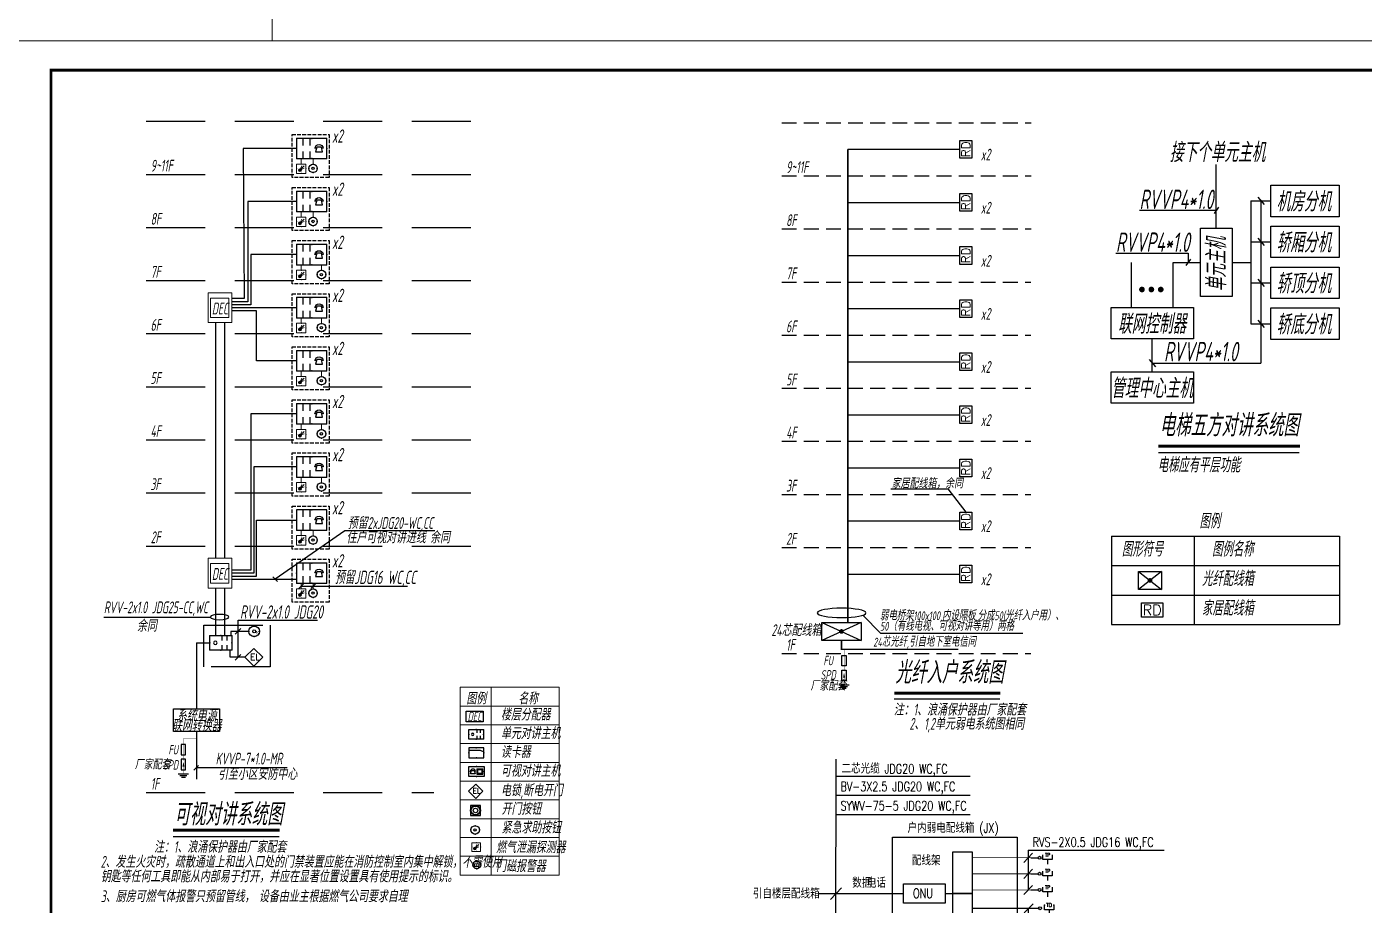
# Model space of a CAD drawing. Extents: x 3774419 to 4775970, y -926964 to 2266.
# Drawn here: x 4609446 to 4654804, y -659165 to -629379 of the extents above; entities that cross this region are included whole.
import ezdxf
from ezdxf.enums import TextEntityAlignment as Align

# ---------------------------------------------------------------- set-up
doc = ezdxf.new("R2010")
doc.units = 0
doc.header["$LTSCALE"] = 1000
doc.header["$MEASUREMENT"] = 0
doc.linetypes.add('DASH', pattern=[0.35, 0.25, -0.1])
doc.linetypes.add('DASHED', pattern=[0.75, 0.5, -0.25])
doc.layers.get('0').update_dxf_attribs({"linetype": 'CONTINUOUS'})
for name, color, linetype in [('1-弱电', 3, 'CONTINUOUS'), ('1-弱电1', 3, 'CONTINUOUS'), ('DIM-照明', 7, 'CONTINUOUS'), ('EQUIP-安防', 3, 'CONTINUOUS'), ('EQUIP-通讯', 3, 'CONTINUOUS'), ('T-消防设备', 3, 'CONTINUOUS'), ('T-通用', 7, 'CONTINUOUS'), ('TEL_TEXT', 7, 'CONTINUOUS'), ('WIRE-SECU-1', 30, 'CONTINUOUS'), ('WIRE-照明', 2, 'CONTINUOUS'), ('WIRE-通讯', 4, 'CONTINUOUS'), ('照明平面导线层', 3, 'CONTINUOUS'), ('电气', 6, 'CONTINUOUS')]:
    doc.layers.add(name, color=color, linetype=linetype)
for name, color, linetype, lineweight in [('EQUIP-消防', 3, 'CONTINUOUS', 20), ('图框', 147, 'CONTINUOUS', 20), ('文字彩图', 7, 'CONTINUOUS', 0)]:
    doc.layers.add(name, color=color, linetype=linetype, lineweight=lineweight)
doc.styles.add('-黑体', font='simhei.ttf', dxfattribs={"width": 0.8})
doc.styles.add('1常用弱电', font='SIMPLEX.shx', dxfattribs={"width": 0.8, "height": 3.5, "bigfont": 'HZTXT.shx'})
doc.styles.add('_COMPLEX', font='COMPLEX', dxfattribs={"width": 0.6})
doc.styles.add('_TCH_LABEL', font='COMPLEX', dxfattribs={"bigfont": 'GBCBIG'})
doc.styles.add('_TEL_DIM', font='SIMPLEX', dxfattribs={"width": 0.8, "height": 3.5, "bigfont": 'HZTXT'})
doc.styles.add('DX', font='romans.shx', dxfattribs={"width": 0.8, "bigfont": 'hztxt.shx'})
doc.styles.add('HZTXT', font='gbeitc.shx', dxfattribs={"width": 0.8, "height": 400, "bigfont": 'hztxt.shx'})
doc.styles.add('SM1', font='realsz.shx', dxfattribs={"width": 0.75, "bigfont": 'realhz.shx'})
doc.styles.get("Standard").update_dxf_attribs({"font": 'gbenor.shx', "bigfont": 'gbcbig.shx'})

# ---------------------------------------------------------------- blocks, each defined once
blk = doc.blocks.new('$equip$00002647')
at = {"linetype": 'Continuous'}
for p, q in [((-0.63, -0.415), (-0.63, 0.415)), ((-0.63, -0.415), (-0.63, 0.415)), ((-0.63, 0.415), (0.62, 0.415)), ((0.066, 0.129), (0.066, 0.415)), ((0.345, 0.129), (0.345, 0.415)), ((0.62, 0.415), (0.62, -0.415)), ((0.62, -0.415), (-0.63, -0.415)), ((0.066, -0.415), (0.066, -0.129)), ((0.345, -0.415), (0.345, -0.129))]:
    blk.add_line(p, q, dxfattribs=at)
at = {"const_width": 0.05}
blk.add_lwpolyline([(-0.63, 0.415), (0.62, 0.415), (0.62, -0.415), (-0.63, -0.415), (-0.63, 0.415), (0.62, 0.415)], dxfattribs=at)
at = {"linetype": 'Continuous'}
for start, end in [(0, 180), (180, 0)]:
    blk.add_arc((-0.32, 0), 0.1, start, end, dxfattribs=at)
at = {"color": 1}
for p in [(-0.63, 0), (-0.005, 0.415), (0.62, 0), (-0.005, -0.415)]:
    blk.add_point(p, dxfattribs=at)
at = {"color": 7, "style": '_TEL_DIM', "flags": 1}
blk.add_attdef('A', text='', height=0.000025, dxfattribs=at).set_placement((0, 0), align=Align.MIDDLE_CENTER)
blk = doc.blocks.new('3电锁')
at = {"layer": '1-弱电1'}
for p, q in [((0, 743), (-372, 372)), ((372, 372), (0, 743)), ((-372, 372), (0, 0)), ((0, 0), (372, 372))]:
    blk.add_line(p, q, dxfattribs=at)
at = {"layer": '1-弱电1', "style": '1常用弱电'}
blk.add_text('EL', height=277.7, dxfattribs=at).set_placement((-160, 247))
blk = doc.blocks.new('$equip$00002479')
at = {"const_width": 0.04}
blk.add_lwpolyline([(-0.3, 0, 1), (0.3, 0, 1), (-0.3, 0, 0.942883)], format="xyb", dxfattribs=at)
for radius in [0.3, 0.0841]:
    blk.add_circle((0, 0), radius)
for p in [(-0.3, 0), (0, 0.3), (0.3, 0), (0, -0.3)]:
    blk.add_point(p)
at = {"color": 7, "style": '_TEL_DIM', "flags": 1}
blk.add_attdef('A', text='', height=0.00002, dxfattribs=at).set_placement((0, 0), align=Align.MIDDLE_CENTER)
blk = doc.blocks.new('$equip$00001887')
at = {"color": 0, "linetype": 'Continuous'}
for p, q in [((-0.75, 0.5), (0.75, 0.5)), ((-0.75, -0.5), (-0.75, 0.5)), ((-0.63, 0.02), (-0.53, 0.02)), ((-0.59, -0.21), (-0.51, 0.09)), ((-0.51, 0.09), (-0.51, 0.09)), ((-0.51, 0.09), (-0.22, 0.09)), ((-0.22, 0.09), (-0.14, -0.21)), ((-0.19, 0.02), (-0.09, 0.02)), ((0.03, 0.26), (0.03, -0.26)), ((0.03, 0.26), (0.61, 0.26)), ((0.08, 0.17), (0.16, 0.18)), ((0.08, 0.17), (0.08, -0.16)), ((0.16, 0.18), (0.22, 0.2)), ((0.22, 0.2), (0.27, 0.21)), ((0.27, 0.21), (0.32, 0.21)), ((0.32, 0.21), (0.36, 0.21)), ((0.36, 0.21), (0.42, 0.2)), ((0.42, 0.2), (0.48, 0.18)), ((0.48, 0.18), (0.56, 0.17)), ((0.56, -0.16), (0.56, 0.17)), ((0.61, -0.26), (0.61, 0.26)), ((0.75, 0.5), (0.75, -0.5)), ((0.75, -0.5), (-0.75, -0.5)), ((-0.14, -0.21), (-0.59, -0.21)), ((0.03, -0.26), (0.61, -0.26)), ((0.16, -0.18), (0.08, -0.16)), ((0.22, -0.19), (0.16, -0.18)), ((0.27, -0.2), (0.22, -0.19)), ((0.32, -0.2), (0.27, -0.2)), ((0.36, -0.2), (0.32, -0.2)), ((0.42, -0.19), (0.36, -0.2)), ((0.48, -0.18), (0.42, -0.19)), ((0.56, -0.16), (0.48, -0.18))]:
    blk.add_line(p, q, dxfattribs=at)
blk.add_arc((-0.36, -0.02), 0.27, 6.9897, 173.0103, dxfattribs=at)
for p in [(-0.75, 0), (0, 0.5), (0.75, 0), (0, -0.5)]:
    blk.add_point(p)
at = {"layer": 'TEL_TEXT', "style": '_TEL_DIM', "flags": 1}
blk.add_attdef('A', text='', height=0.00002, dxfattribs=at).set_placement((0, 0), align=Align.MIDDLE_CENTER)
blk = doc.blocks.new('3开门按钮')
at = {"layer": '1-弱电1'}
for p, q in [((-250, 500), (-250, 0)), ((250, 500), (-250, 500)), ((-250, 0), (250, 0)), ((250, 0), (250, 500))]:
    blk.add_line(p, q, dxfattribs=at)
for major_axis, start_param, end_param in [((-1, 249), 2.35396, 8.637145), ((0, 226), -0.7841767626591614, 5.499008544520425), ((-1, 113), 2.351312, 8.634497)]:
    blk.add_ellipse((3, 251), major_axis=major_axis, ratio=1, start_param=start_param, end_param=end_param, dxfattribs=at)
blk = doc.blocks.new('$equip$00001600')
for p, q in [((0.5, 0), (-0.5, 0)), ((-0.5, 0), (-0.5, -1)), ((0.5, -1), (0.5, 0)), ((-0.5, -1), (0.5, -1)), ((-0.15, -0.65), (0.3, -0.2)), ((-0.15, -0.65), (0.05, -0.2)), ((-0.15, -0.65), (0.3, -0.45))]:
    blk.add_line(p, q)
blk.add_circle((-0.15, -0.65), 0.158)
for p in [(0, 0), (-0.5, -0.5), (0, -1), (0.5, -0.5)]:
    blk.add_point(p)
for points in [[(-0.29, -0.57), (-0.01, -0.57), (-0.31, -0.65), (0.01, -0.65)], [(-0.29, -0.73), (-0.01, -0.73), (-0.31, -0.65), (0.01, -0.65)], [(-0.23, -0.51), (-0.07, -0.51), (-0.29, -0.57), (-0.01, -0.57)], [(-0.23, -0.79), (-0.07, -0.79), (-0.29, -0.73), (-0.01, -0.73)], [(-0.15, -0.49), (-0.15, -0.49), (-0.23, -0.51), (-0.07, -0.51)], [(-0.15, -0.81), (-0.15, -0.81), (-0.23, -0.79), (-0.07, -0.79)]]:
    blk.add_solid(points)
at = {"flags": 9}
blk.add_attdef('A', (0, 0), '', height=0.00002, dxfattribs=at)
blk.add_attdef('B', text='', height=0.4, dxfattribs=at).set_placement((0.78, -0.7), align=Align.MIDDLE_CENTER)
blk = doc.blocks.new('$equip$00002617')
for p, q in [((0.63, 0.42), (-0.62, 0.42)), ((-0.62, 0.42), (-0.62, -0.41)), ((-0.62, 0.22), (0.33, 0.22)), ((0.33, 0.22), (0.63, 0.08)), ((0.63, -0.41), (0.63, 0.42)), ((-0.62, -0.41), (0.63, -0.41))]:
    blk.add_line(p, q)
at = {"linetype": 'Continuous', "const_width": 0.04}
blk.add_lwpolyline([(-0.62, 0.42), (0.63, 0.42), (0.63, -0.41), (-0.62, -0.41)], close=True, dxfattribs=at)
at = {"color": 1}
for p in [(-0.62, 0), (0, 0.42), (0.63, 0), (0.02, -0.41)]:
    blk.add_point(p, dxfattribs=at)
at = {"color": 7, "style": '_TEL_DIM', "flags": 1}
blk.add_attdef('A', text='', height=0.000025, dxfattribs=at).set_placement((0, 0), align=Align.MIDDLE_CENTER)
blk = doc.blocks.new('$equip$00002628')
at = {"linetype": 'Continuous'}
for p, q in [((-0.625, 0.415), (0.625, 0.415)), ((-0.625, -0.415), (-0.625, 0.415)), ((-0.472, 0.01), (-0.409, 0.01)), ((-0.446, -0.138), (-0.395, 0.058)), ((-0.395, 0.058), (-0.395, 0.058)), ((-0.395, 0.058), (-0.206, 0.058)), ((-0.206, 0.058), (-0.155, -0.138)), ((-0.191, 0.01), (-0.129, 0.01)), ((0.071, 0.129), (0.071, 0.415)), ((0.35, 0.129), (0.35, 0.415)), ((0.625, 0.415), (0.625, -0.415)), ((0.625, -0.415), (-0.625, -0.415)), ((-0.155, -0.138), (-0.446, -0.138)), ((0.071, -0.415), (0.071, -0.129)), ((0.35, -0.415), (0.35, -0.129))]:
    blk.add_line(p, q, dxfattribs=at)
at = {"const_width": 0.04}
blk.add_lwpolyline([(-0.625, 0.415), (0.625, 0.415), (0.625, -0.415), (-0.625, -0.415), (-0.625, 0.415), (0.625, 0.415)], dxfattribs=at)
at = {"linetype": 'Continuous'}
blk.add_arc((-0.3, -0.011), 0.173, 6.9897, 173.0103, dxfattribs=at)
for p in [(-0.625, 0), (0, 0.415), (0, -0.415), (0.625, 0)]:
    blk.add_point(p)
at = {"color": 7, "style": '_TEL_DIM', "flags": 1}
blk.add_attdef('A', text='', height=0.000025, dxfattribs=at).set_placement((0, 0), align=Align.MIDDLE_CENTER)
blk = doc.blocks.new('A$C18BE6784')
at = {"layer": 'EQUIP-安防', "linetype": 'ByBlock', "xscale": 400, "yscale": 400, "zscale": 400}
blk.add_blockref('$equip$00002479', (-47, 62), dxfattribs=at)
at = {"layer": 'EQUIP-安防', "color": 7, "linetype": 'ByBlock', "style": 'SM1', "width": 0.75}
blk.add_text('K', height=71.8, dxfattribs=at).set_placement((0, 0))
blk = doc.blocks.new('CNS-FXX')
blk.add_lwpolyline([(0, -307), (0, 307), (782, 307), (782, -307)], close=True)
at = {"layer": 'T-通用', "linetype": 'Continuous'}
for p, q in [((782, 307), (0, -307)), ((0, 307), (782, -307))]:
    blk.add_line(p, q, dxfattribs=at)
at = {"layer": 'T-通用', "linetype": 'Continuous', "const_width": 79.4}
blk.add_lwpolyline([(351, 0, 1), (431, 0, 1)], format="xyb", close=True, dxfattribs=at)
blk = doc.blocks.new('CNS-TC4')
at = {"color": 130}
blk.add_lwpolyline([(-300, 200), (300, 200), (300, -200), (-300, -200)], close=True, dxfattribs=at)
at = {"color": 7, "style": '1常用弱电'}
blk.add_text('RD', height=300, dxfattribs=at).set_placement((0, 0), align=Align.MIDDLE)
blk = doc.blocks.new('$equip$00002621')
for p, q in [((-0.19, 0.1), (-0.19, -0.1)), ((0.19, -0.1), (0.19, 0.1)), ((-0.19, -0.1), (0.19, -0.1))]:
    blk.add_line(p, q)
at = {"const_width": 0.04}
blk.add_lwpolyline([(-0.3, 0, 1), (0.3, 0, 1), (-0.3, 0, 0.702733)], format="xyb", dxfattribs=at)
blk.add_circle((0, 0), 0.3)
at = {"color": 1}
for p in [(-0.3, 0), (0, 0.3), (0.3, 0), (0, -0.3)]:
    blk.add_point(p, dxfattribs=at)
at = {"color": 7, "style": '_TEL_DIM', "flags": 1}
blk.add_attdef('A', text='', height=0.000025, dxfattribs=at).set_placement((0, 0), align=Align.MIDDLE_CENTER)
blk = doc.blocks.new('A$C4AE13D6C')
at = {"linetype": 'ByBlock'}
for p, q in [((877, 1052), (877, 3213)), ((2052, 1976), (2052, -2188)), ((2052, 1976), (2728, 1976)), ((2284, 2100), (2495, 1853)), ((2390, 1976), (2390, -3524)), ((-1726, 1662), (877, 1662)), ((955, 1768), (800, 1556)), ((2052, 588), (2728, 588)), ((2284, 712), (2495, 465)), ((-2525, 210), (-77, 210)), ((0, 0), (-154, -212)), ((-77, 210), (-77, -106)), ((-2000, -1633), (-2000, -106)), ((-588, -1633), (-588, -106)), ((-588, -106), (342, -106)), ((1412, -106), (2052, -106)), ((2052, -800), (2728, -800)), ((2284, -677), (2495, -924)), ((2052, -2188), (2728, -2188)), ((2284, -2065), (2495, -2312)), ((-1294, -3815), (-1294, -2703)), ((-1400, -3401), (-1188, -3648)), ((-1294, -3524), (2390, -3524))]:
    blk.add_line(p, q, dxfattribs=at)
for points in [[(2728, 2511), (5043, 2511), (5043, 1441), (2728, 1441)], [(342, -1264), (342, 1052), (1412, 1052), (1412, -1264)], [(2728, 1123), (5043, 1123), (5043, 53), (2728, 53)], [(2728, -265), (5043, -265), (5043, -1335), (2728, -1335)], [(-2688, -1633), (100, -1633), (100, -2703), (-2688, -2703)], [(2728, -1653), (5043, -1653), (5043, -2723), (2728, -2723)], [(-2688, -3815), (100, -3815), (100, -4885), (-2688, -4885)]]:
    blk.add_lwpolyline(points, close=True, dxfattribs=at)
at = {"layer": 'DIM-照明', "color": 7, "ltscale": 4}
blk.add_line((-1088, -6553), (3692, -6553), dxfattribs=at)
at = {"layer": 'DIM-照明', "const_width": 96}
for points in [[(-1694, -1027, 1), (-1598, -1027, 1)], [(-1374, -1027, 1), (-1278, -1027, 1)], [(-1054, -1027, 1), (-958, -1027, 1)]]:
    blk.add_lwpolyline(points, format="xyb", close=True, dxfattribs=at)
at = {"layer": 'DIM-照明', "color": 7, "ltscale": 4, "const_width": 98.5}
blk.add_lwpolyline([(-1089, -6337), (3716, -6337)], dxfattribs=at)
at = {"layer": 'DIM-照明', "color": 7, "style": 'HZTXT', "width": 0.7}
for s, p in [('接下个单元主机', (-705, 3623)), ('RVVP4*1.0', (-1728, 2029)), ('机房分机', (2916, 1949)), ('RVVP4*1.0', (-2527, 577)), ('轿厢分机', (2916, 560)), ('轿顶分机', (2916, -828)), ('联网控制器', (-2464, -2196)), ('轿底分机', (2916, -2216)), ('RVVP4*1.0', (-896, -3132)), ('管理中心主机', (-2697, -4378))]:
    blk.add_text(s, height=660, dxfattribs=at).set_placement(p, align=Align.MIDDLE_LEFT)
blk.add_text('单元主机', height=660, rotation=90, dxfattribs=at).set_placement((883, -1092), align=Align.MIDDLE_LEFT)
blk.add_text('电梯五方对讲系统图', height=750, dxfattribs=at).set_placement((-1055, -6009))
at = {"layer": 'DIM-照明', "style": 'HZTXT', "width": 0.7}
blk.add_text('电梯应有平层功能', height=500, dxfattribs=at).set_placement((-1116, -7226))
blk = doc.blocks.new('A$C34D655C4')
at = {"layer": 'T-消防设备', "linetype": 'Continuous'}
blk.add_lwpolyline([(-843, -223), (-843, 390), (483, 390), (483, -223)], close=True, dxfattribs=at)
at = {"layer": 'T-通用', "linetype": 'Continuous'}
for p, q in [((483, 390), (-843, -223)), ((-843, 390), (483, -223))]:
    blk.add_line(p, q, dxfattribs=at)
at = {"layer": 'T-通用', "linetype": 'Continuous', "const_width": 79.4}
blk.add_lwpolyline([(-220, 83, 1), (-141, 83, 1)], format="xyb", close=True, dxfattribs=at)
blk = doc.blocks.new('_LINKPT1')
blk.add_line((0, 0), (0, 0))
blk = doc.blocks.new('M_X40NMK')
for p, q in [((-0.5, 0.5), (-0.5, 1)), ((0.5, 0.5), (-0.5, 0.5)), ((0, 0.5), (0, 0)), ((0.5, 1), (0.5, 0.5))]:
    blk.add_line(p, q)
at = {"xscale": 0.002, "yscale": 0.002, "zscale": 0.002}
blk.add_blockref('_LINKPT1', (0, 0), dxfattribs=at)
at = {"style": '_COMPLEX', "width": 0.8, "flags": 8}
blk.add_attdef('$TEXT$', text='', height=0.4, dxfattribs=at).set_placement((0, 1), align=Align.MIDDLE_CENTER)
at = {"width": 0.8, "flags": 9}
blk.add_attdef('A', (0, 0), '', height=0.00002, dxfattribs=at)
blk = doc.blocks.new('00DX001_5-424')
blk.add_line((0, 0), (12.5, 0))
blk.add_circle((15, 0), 2.5)
blk = doc.blocks.new('$equip$00001382')
for p, q in [((-0.5, 0.5), (-0.5, 1)), ((0.5, 0.5), (-0.5, 0.5)), ((0, 0.5), (0, 0)), ((0.5, 1), (0.5, 0.5))]:
    blk.add_line(p, q)
for p in [(-0.5, 1), (0, 0.5), (0, 0), (0.5, 1)]:
    blk.add_point(p)
at = {"style": '_TCH_LABEL', "flags": 8}
blk.add_attdef('$TEXT$', text='', height=0.4, dxfattribs=at).set_placement((0, 1), align=Align.MIDDLE_CENTER)
at = {"style": '_TCH_LABEL', "flags": 9}
blk.add_attdef('A', (0, 0), '', height=0.00002, dxfattribs=at)
blk = doc.blocks.new('M_X41FTT')
for p, q in [((-0.5, 0.5), (-0.5, 1)), ((0.5, 0.5), (-0.5, 0.5)), ((0, 0.5), (0, 0)), ((0.5, 1), (0.5, 0.5))]:
    blk.add_line(p, q)
at = {"xscale": 0.002, "yscale": 0.002, "zscale": 0.002}
blk.add_blockref('_LINKPT1', (0, 0), dxfattribs=at)
at = {"style": '_COMPLEX', "width": 0.8, "flags": 8}
blk.add_attdef('$TEXT$', text='', height=0.4, dxfattribs=at).set_placement((0, 1), align=Align.MIDDLE_CENTER)
at = {"width": 0.8, "flags": 9}
blk.add_attdef('A', (0, 0), '', height=0.00002, dxfattribs=at)
blk = doc.blocks.new('$equip$00001429')
for p, q in [((-0.5, 0.5), (0.5, 0.5)), ((0, 0), (0, 0.5))]:
    blk.add_line(p, q)
blk.add_arc((0, 0.5), 0.5, 0, 180)
for p in [(0, 1), (-0.5, 0.5), (0, 0), (0.5, 0.5)]:
    blk.add_point(p)
at = {"style": '_TCH_LABEL', "flags": 9}
blk.add_attdef('A', (0, 0), '', height=0.00002, dxfattribs=at)
blk = doc.blocks.new('DGASDGSDGASDGSAG')
for p, q in [((646042, -71350), (646045, -60539)), ((646045, -61255), (651729, -61255)), ((646045, -62071), (651729, -62071)), ((646045, -62886), (651729, -62886)), ((648435, -73008), (648435, -63847)), ((648435, -63847), (653720, -63847)), ((653720, -63847), (653720, -73008)), ((654003, -64913), (654375, -64525)), ((654191, -64396), (654189, -66085)), ((654191, -64396), (659951, -64396)), ((654003, -65594), (654375, -65206)), ((645289, -66234), (648905, -66234)), ((645810, -66484), (646275, -66000)), ((650666, -66234), (650996, -66234)), ((654003, -66279), (654375, -65892)), ((651838, -66860), (654322, -66860)), ((654024, -67056), (654396, -66669)), ((654212, -68563), (654210, -66862)), ((654213, -68349), (654212, -68348)), ((654324, -68563), (654212, -68563)), ((654213, -68563), (659972, -68563)), ((645239, -69073), (648905, -69073)), ((645810, -69323), (646275, -68839)), ((650188, -71159), (650819, -70542)), ((650819, -70542), (654447, -70542)), ((653838, -70736), (654210, -70348)), ((654019, -70542), (654019, -73083)), ((645239, -71342), (649529, -71342)), ((645810, -71592), (646275, -71107)), ((650288, -71351), (654447, -71351)), ((650188, -71550), (650789, -72161)), ((653838, -72336), (654210, -71949)), ((650789, -72161), (654441, -72161)), ((653720, -73008), (648435, -73008)), ((654019, -73083), (659779, -73083)), ((648049, -74062), (654271, -74062))]:
    blk.add_line(p, q)
for points in [[(650996, -64473), (651817, -64473), (651817, -66234), (650996, -66234)], [(648905, -66650), (648905, -65830), (650666, -65830), (650666, -66650)], [(650996, -66234), (651817, -66234), (651817, -67921), (650996, -67921)], [(648905, -69495), (648905, -68674), (650666, -68674), (650666, -69495)]]:
    blk.add_lwpolyline(points, close=True)
for points, const_width in [([(651817, -64717), (654613, -64717)], 35), ([(651817, -65398), (654613, -65398)], 35), ([(645289, -66234), (648905, -66234)], 35), ([(651817, -66083), (654613, -66083)], 35), ([(651838, -66860), (654634, -66860)], 35), ([(645239, -69073), (648435, -69073)], 35), ([(650188, -71159), (650819, -70542)], 35), ([(650819, -70542), (654447, -70542)], 35), ([(645239, -71342), (649538, -71351)], 35), ([(650288, -71351), (654447, -71351)], 35), ([(650188, -71550), (650789, -72161)], 35), ([(650789, -72161), (654454, -72160)], 35), ([(648049, -73972), (654271, -73972)], 30)]:
    blk.add_lwpolyline(points, dxfattribs=dict(const_width=const_width))
at = {"xscale": 400, "yscale": 400, "zscale": 400}
for name, p, values in [('M_X40NMK', (655012, -64997), {'$TEXT$': 'TP'}), ('M_X40NMK', (655012, -65683), {'$TEXT$': 'TP'}), ('M_X40NMK', (655012, -66368), {'$TEXT$': 'TP'}), ('M_X41FTT', (654871, -70832), {'$TEXT$': 'TV'}), ('M_X41FTT', (654871, -71642), {'$TEXT$': 'TV'}), ('M_X41FTT', (654871, -72451), {'$TEXT$': 'TV'})]:
    blk.add_blockref(name, p, dxfattribs=at).add_auto_attribs(values)
at = {"xscale": 25, "yscale": 25, "zscale": 25}
for p in [(654301, -64717), (654301, -65398), (654301, -66083), (654322, -66860), (654134, -70541), (654134, -71351), (654141, -72160)]:
    blk.add_blockref('00DX001_5-424', p, dxfattribs=at)
at = {"ltscale": 0.5, "xscale": 400, "yscale": 400, "zscale": 400}
blk.add_blockref('$equip$00001382', (655077, -67125), dxfattribs=at).add_auto_attribs({'$TEXT$': 'TD'})
at = {"xscale": 750, "yscale": 750, "zscale": 750, "rotation": 270}
blk.add_blockref('$equip$00001429', (649538, -71351), dxfattribs=at)
at = {"style": 'DX', "width": 0.75}
for s, p in [('二芯光缆 JDG20 WC,FC', (646277, -61146)), ('BV-3X2.5 JDG20 WC,FC', (646235, -61900)), ('SYWV-75-5 JDG20 WC,FC', (646235, -62716)), ('RVS-2X0.5 JDG16 WC,FC', (654381, -64259)), ('超五类4对双绞线 JDG20 WC,FC', (654355, -68473)), ('SYWV-75-5 JDG20 WC,FC', (654209, -72946))]:
    blk.add_text(s, height=400, dxfattribs=at).set_placement(p)
for s, height, style, width, p in [('户内弱电配线箱 (JX)', 400, 'DX', 0.75, (651011, -63659)), ('配线架', 400, 'DX', 0.75, (649871, -65038)), ('数据', 400, 'DX', 0.75, (647142, -65988)), ('电话', 400, 'DX', 0.75, (647761, -65986)), ('引自楼层配线箱', 400, 'DX', 0.75, (643936, -66443)), ('ONU', 400, 'DX', 0.75, (649730, -66426)), ('电源', 400, 'DX', 0.75, (647142, -68827)), ('引自附近插座', 400, 'DX', 0.75, (643936, -69318)), ('多位插座', 400, 'DX', 0.75, (649730, -69271)), ('电视', 400, 'DX', 0.75, (647142, -71096)), ('引自楼层配线箱', 400, 'DX', 0.75, (643936, -71551)), ('户内弱电配线箱接线图', 480, '-黑体', 0.8, (651175, -73808)), ('电话、电视、网络插座数量以平面图为准', 300, '-黑体', 0.8, (651171, -74453)), ('2个TD或TV、3个TO或TP共管时穿PC25管', 300, '-黑体', 0.8, (651008, -74944))]:
    blk.add_text(s, height=height, dxfattribs=dict(style=style, width=width)).set_placement(p, align=Align.CENTER)

msp = doc.modelspace()

# ---------------------------------------------------------------- linework, layer by layer
at = {"layer": 'DIM-照明', "color": 84, "linetype": 'DASHED', "ltscale": 4}
for p, q in [((4613501.5, -632584.5, -6448.9), (4624564.6, -632584.5, 51223.3)), ((4613501.5, -634384.5, -6448.9), (4624564.6, -634384.5, 51223.3)), ((4613501.5, -636184.5, -6448.9), (4624564.6, -636184.5, 51225.6)), ((4613501.5, -637984.5, -6448.9), (4624564.6, -637984.5, 51227.9)), ((4613501.5, -639784.5, -6448.9), (4624564.6, -639784.5, 51230.1)), ((4613501.5, -639784.5, 940.7), (4624564.6, -639784.5, 58628.8)), ((4613501.5, -641584.5, 940.7), (4624564.6, -641584.5, 58631.1)), ((4613501.5, -643384.5, 940.7), (4624564.6, -643384.5, 58631.1)), ((4613501.5, -645184.5, 940.7), (4624564.6, -645184.5, 58631.1)), ((4613501.5, -646984.5, 940.7), (4624564.6, -646984.5, 58631.1)), ((4613501.5, -655343.2, 940.7), (4623252.7, -655343.2, 51789.7))]:
    msp.add_line(p, q, dxfattribs=at)
at = {"layer": 'DIM-照明', "color": 84, "linetype": 'DASHED'}
for p, q in [((4635052.6, -632634.5), (4643503.8, -632634.5)), ((4635052.6, -634434.5), (4643503.8, -634434.5)), ((4635052.6, -636234.5), (4643503.3, -636234.5)), ((4635052.6, -638034.5), (4643502.8, -638034.5)), ((4635052.6, -639834.5), (4643502.3, -639834.5)), ((4635052.6, -641634.5), (4643499.9, -641634.5)), ((4635052.6, -643434.5), (4643499.9, -643434.5)), ((4635052.6, -645234.5), (4643499.9, -645234.5)), ((4635052.6, -647034.5), (4643499.9, -647034.5)), ((4635052.6, -650634.5), (4643499.9, -650634.5))]:
    msp.add_line(p, q, dxfattribs=at)
at = {"layer": 'DIM-照明', "color": 7}
for p, q in [((4638748.1, -645050.2), (4640677.6, -645050.2)), ((4638748.1, -645050.2), (4640677.6, -645050.2)), ((4640677.6, -645050.2), (4641294.1, -645834.5)), ((4640677.6, -645050.2), (4641294.1, -645834.5)), ((4640677.6, -645050.2), (4641294.1, -645834.5)), ((4638396.9, -649943.1), (4637810.6, -649336.2)), ((4638396.9, -649943.1), (4643230, -649943.1))]:
    msp.add_line(p, q, dxfattribs=at)
at = {"layer": 'DIM-照明'}
for p, q in [((4646236.7, -646647.3), (4646236.7, -649647.3)), ((4646236.7, -646647.3), (4653967.6, -646647.3)), ((4649031.2, -646647.3), (4649031.2, -649647.3)), ((4653967.6, -646647.3), (4653967.6, -649647.3)), ((4646236.7, -647647.3), (4653967.6, -647647.3)), ((4646236.7, -648647.3), (4653967.6, -648647.3)), ((4646236.7, -649647.3), (4653967.6, -649647.3))]:
    msp.add_line(p, q, dxfattribs=at)
at = {"layer": 'DIM-照明', "color": 7, "ltscale": 4}
for p, q in [((4638865.3, -652170.1, 0), (4642441.8, -652170.1, 0)), ((4614410.3, -656833.1, -13883.2), (4618004.9, -656833.1, -13883.2))]:
    msp.add_line(p, q, dxfattribs=at)
at = {"layer": 'DIM-照明', "color": 84, "linetype": 'DASHED', "ltscale": 4, "elevation": 66423.1}
msp.add_lwpolyline([(4615452.1, -649665.5), (4617699.2, -649665.5), (4617699.2, -651082.5), (4615452.1, -651082.5)], close=True, dxfattribs=at)
at = {"layer": 'DIM-照明', "color": 7, "ltscale": 4, "const_width": 98.5, "elevation": 0}
msp.add_lwpolyline([(4638864.3, -651976), (4642463.5, -651976)], dxfattribs=at)
at = {"layer": 'DIM-照明', "color": 7, "extrusion": (0, 0, -1)}
msp.add_ellipse((4637079.5, -649253.9), major_axis=(825.2, 0), ratio=0.1943547, start_param=-1.5707963, end_param=4.712389, dxfattribs=at)
at = {"layer": 'EQUIP-安防', "elevation": -13883.2}
msp.add_lwpolyline([(4624353.4, -652587.1), (4624925, -652587.1), (4624925, -652943.7), (4624353.4, -652943.7)], close=True, dxfattribs=at)
at = {"layer": 'EQUIP-消防', "ltscale": 5}
for p, q in [((4618757, -633847.7, 47985.1), (4618757, -634033.8, 47985.1)), ((4619155.8, -633847.7, -17497.3), (4619155.8, -634037.3, -17497.3)), ((4618757, -635647.7, 47987.4), (4618757, -635833.8, 47987.4)), ((4619155.8, -635647.7, -17495), (4619155.8, -635837.3, -17495)), ((4618757, -637447.7, 47987.4), (4618757, -637633.8, 47987.4)), ((4619439.5, -637447.7, 47987.4), (4619439.5, -637637.3, 47987.4)), ((4618757, -639247.7, 47987.4), (4618757, -639433.8, 47987.4)), ((4619439.5, -639247.7, 47987.4), (4619439.5, -639437.3, 47987.4)), ((4618757, -641047.7, 66423.2), (4618757, -641233.8, 66423.2)), ((4619439.7, -641047.7, 66423.1), (4619439.7, -641237.3, 66423.1)), ((4618757, -642847.7, 66423.2), (4618757, -643033.8, 66423.2)), ((4619439.5, -642847.7, 66423.2), (4619439.5, -643037.3, 66423.2)), ((4618757, -644647.7, 66423.2), (4618757, -644833.8, 66423.2)), ((4619439.5, -644647.7, 66423.2), (4619439.5, -644837.3, 66423.2)), ((4618757, -646447.7, 66423.2), (4618757, -646633.8, 66423.2)), ((4619155.8, -646447.7, 940.8), (4619155.8, -646637.3, 940.8)), ((4618757, -648247.7, 66423.2), (4618757, -648433.8, 66423.2)), ((4619155.8, -648247.7, 940.8), (4619155.8, -648437.3, 940.8))]:
    msp.add_line(p, q, dxfattribs=at)
at = {"layer": 'EQUIP-通讯', "linetype": 'Continuous'}
for p, q in [((4637292, -633534.5), (4641094.1, -633534.5)), ((4637292, -635334.5), (4641094.1, -635334.5)), ((4637292, -637134.5), (4641094.1, -637134.5)), ((4637292, -638934.5), (4641094.1, -638934.5)), ((4637292, -640734.5), (4641094.1, -640734.5)), ((4637292, -642534.5), (4641094.1, -642534.5)), ((4637292, -644334.5), (4641094.1, -644334.5)), ((4637292, -646134.5), (4641094.1, -646134.5)), ((4637292, -647934.5), (4641094.1, -647934.5)), ((4636989.4, -651696.7), (4637337.4, -651696.7)), ((4637043, -651751.8), (4637283.2, -651751.8)), ((4637091.9, -651806.8), (4637233.9, -651806.8)), ((4614934, -654719.6, -6448.9), (4614586, -654719.6, -6448.9)), ((4614880.3, -654774.7, -6448.9), (4614640.1, -654774.7, -6448.9)), ((4614831.4, -654829.7, -6448.9), (4614689.4, -654829.7, -6448.9))]:
    msp.add_line(p, q, dxfattribs=at)
at = {"layer": 'EQUIP-通讯'}
for p, q in [((4615851, -639411, -11780.3), (4615851, -647400.3, 940.8)), ((4616150.7, -639411, -11780.3), (4616150.7, -647400.3, 940.8)), ((4615851, -648411, 940.8), (4615851, -650017.1, 940.8)), ((4616150.7, -648411, 940.8), (4616150.7, -650017.1, 940.8)), ((4616980.8, -649878.3, 131905.6), (4616370.4, -649878.3, 131905.6)), ((4616370.4, -649878.3, 131905.6), (4616370.4, -650017.1, 940.7)), ((4615206.9, -650266.1, 940.7), (4615654.7, -650266.1, 940.7)), ((4615206.9, -650266.1, 940.7), (4615206.9, -652510.1, 940.7)), ((4616340.1, -650759.1, 131905.6), (4616340.1, -650515.1, 940.7)), ((4616846.9, -650759.1, 131905.6), (4616340.1, -650759.1, 131905.6)), ((4615206.9, -653273.7, 940.7), (4615206.9, -654895.7, 940.7))]:
    msp.add_line(p, q, dxfattribs=at)
for points, elevation in [([(4618597.4, -633505.7), (4616788.9, -633506.7), (4616817.7, -638588.7), (4616404.6, -638587.5)], -17497.3), ([(4618597.4, -635305.7), (4616945.8, -635305.7), (4616945.9, -638705.7), (4616404.6, -638705.7)], -17495), ([(4618597.4, -637105.7), (4617045.8, -637105.7), (4617045.9, -638805.7), (4616404.6, -638805.7)], -17495), ([(4618597.4, -638905.7), (4617145.8, -638905.7), (4617145.9, -638905.7), (4616404.6, -638905.7)], -17495), ([(4618597.4, -640705.7), (4617239.9, -640705.6), (4617239.9, -639005.7), (4616404.6, -639005.7)], -17495), ([(4618597.5, -642505.7), (4617046, -642505.7), (4617046, -647805.7), (4616404.7, -647805.7)], 940.8), ([(4618597.5, -644305.7), (4617146, -644305.7), (4617146, -647905.7), (4616404.7, -647905.7)], 940.8), ([(4616404.7, -648005.7), (4617240, -648005.7), (4617240, -646105.7), (4618597.5, -646105.7)], 940.8), ([(4616404.7, -648105.7), (4618597.5, -648105.7)], 940.8)]:
    msp.add_lwpolyline(points, dxfattribs=dict(at, elevation=elevation))
at = {"layer": 'EQUIP-通讯', "linetype": 'Continuous'}
for points, elevation in [([(4637090, -650691.5), (4637236.8, -650691.5), (4637236.8, -651045.9), (4637090, -651045.9)], 0), ([(4637090, -651193.2), (4637236.8, -651193.2), (4637236.8, -651547.5), (4637090, -651547.5)], 0), ([(4614833.4, -653714.4), (4614686.6, -653714.4), (4614686.6, -654068.8), (4614833.4, -654068.8)], -6448.9), ([(4614833.4, -654216.1), (4614686.6, -654216.1), (4614686.6, -654570.4), (4614833.4, -654570.4)], -6448.9)]:
    msp.add_lwpolyline(points, close=True, dxfattribs=dict(at, elevation=elevation))
at = {"layer": 'EQUIP-通讯', "linetype": 'Continuous', "const_width": 14.2}
for points, elevation in [([(4637163.4, -650485.9), (4637163.4, -651238.2)], 0), ([(4637163.4, -651399.1), (4637163.4, -651696.7)], 0), ([(4614760, -653508.8), (4614760, -654261.1)], -6448.9), ([(4614760, -653508.8), (4615206.9, -653508.8)], -6448.9), ([(4614760, -654422), (4614760, -654719.6)], -6448.9)]:
    msp.add_lwpolyline(points, dxfattribs=dict(at, elevation=elevation))
at = {"layer": 'EQUIP-通讯', "linetype": 'Continuous'}
for points, elevation in [([(4637163.4, -651280.6, 0, 70.8, 0), (4637163.4, -651448.8, 70.8, 70.8, 0)], 0), ([(4614760, -654303.5, 0, 70.8, 0), (4614760, -654471.7, 70.8, 70.8, 0)], -6448.9)]:
    msp.add_lwpolyline(points, format="xyseb", dxfattribs=dict(at, elevation=elevation))
at = {"layer": 'EQUIP-通讯', "elevation": 940.7}
msp.add_lwpolyline([(4614425.6, -652510.1), (4615988.1, -652510.1), (4615988.1, -653273.7), (4614425.6, -653273.7)], close=True, dxfattribs=at)
at = {"layer": 'WIRE-SECU-1', "color": 7, "const_width": 98.5, "elevation": -13883.2}
msp.add_lwpolyline([(4614409.1, -656617.4), (4618029, -656617.4)], dxfattribs=at)
at = {"layer": 'WIRE-通讯', "linetype": 'Continuous', "const_width": 50, "elevation": 0}
for points in [[(4637292, -649574), (4637292, -633534.5)], [(4637076.2, -650187.5), (4637076.2, -650485.9), (4641036.5, -650485.9)]]:
    msp.add_lwpolyline(points, dxfattribs=at)
at = {"layer": '图框'}
for points in [[(4558369.2, -587899.4), (4617769.1, -587899.4), (4617769.1, -629853.6), (4558369.2, -629853.6)], [(4607769.6, -629853.6), (4691869.6, -629853.6), (4691869.6, -689253.6), (4607769.6, -689253.6)]]:
    msp.add_lwpolyline(points, close=True, dxfattribs=at)
at = {"layer": '图框', "const_width": 100}
msp.add_lwpolyline([(4690869.6, -688253.6), (4690869.6, -630853.6), (4610269.6, -630853.6), (4610269.6, -688253.6)], close=True, dxfattribs=at)
at = {"layer": '文字彩图', "color": 3, "linetype": 'Continuous'}
for p, q in [((4615682.9, -638582.4, -17495), (4616303.5, -638582.4, -17495)), ((4615682.9, -639239.8, -17495), (4615682.9, -638582.4, -17495)), ((4616303.5, -638582.4, -17495), (4616303.5, -639239.8, -17495)), ((4616303.5, -639239.8, -17495), (4615682.9, -639239.8, -17495)), ((4615683, -647582.4, 940.8), (4616303.5, -647582.4, 940.8)), ((4615683, -648239.8, 940.8), (4615683, -647582.4, 940.8)), ((4616303.5, -647582.4, 940.8), (4616303.5, -648239.8, 940.8)), ((4616303.5, -648239.8, 940.8), (4615683, -648239.8, 940.8))]:
    msp.add_line(p, q, dxfattribs=at)
at = {"layer": '文字彩图', "color": 7}
for p, q in [((4624140.4, -651775.3, -13883.2), (4624140.4, -658143.1, -13883.2)), ((4624140.4, -651775.3, -13883.2), (4627500.3, -651775.3, -13883.2)), ((4625191.2, -651775.3, -13883.2), (4625191.2, -658143.1, -13883.2)), ((4627500.3, -651775.3, -13883.2), (4627500.3, -658143.1, -13883.2)), ((4624140.4, -652412.1, -13883.2), (4627500.3, -652412.1, -13883.2)), ((4624140.4, -653048.9, -13883.2), (4627500.3, -653048.9, -13883.2)), ((4624140.4, -653685.6, -13883.2), (4627500.3, -653685.6, -13883.2)), ((4624140.4, -654322.4, -13883.2), (4627500.3, -654322.4, -13883.2)), ((4624140.4, -654959.2, -13883.2), (4627500.3, -654959.2, -13883.2)), ((4624140.4, -655596, -13883.2), (4627500.3, -655596, -13883.2)), ((4624140.4, -656232.8, -13883.2), (4627500.3, -656232.8, -13883.2)), ((4624140.4, -656869.6, -13883.2), (4627500.3, -656869.6, -13883.2)), ((4624140.4, -657506.3, -13883.2), (4627500.3, -657506.3, -13883.2)), ((4624140.4, -658143.1, -13883.2), (4627500.3, -658143.1, -13883.2))]:
    msp.add_line(p, q, dxfattribs=at)
at = {"layer": '文字彩图'}
for points, elevation in [([(4615603.8, -639411), (4616404.6, -639411), (4616404.6, -638400.3), (4615603.8, -638400.3)], -17495), ([(4615603.9, -648411), (4616404.7, -648411), (4616404.7, -647400.3), (4615603.9, -647400.3)], 940.8)]:
    msp.add_lwpolyline(points, close=True, dxfattribs=dict(at, elevation=elevation))
at = {"layer": '照明平面导线层', "color": 7}
for p, q in [((4620238, -646470, 66423.2), (4617869.5, -648105.7, 940.8)), ((4623282.2, -646470, 66423.2), (4620238, -646470, 66423.2)), ((4616610.9, -649502.8, 66423.1), (4619309.1, -649502.8, 66423.1)), ((4616610.9, -650759.1, 102632.1), (4616610.9, -649502.8, 163132)), ((4618280.6, -654502.7, 940.7), (4615195.7, -654502.6, 940.7))]:
    msp.add_line(p, q, dxfattribs=at)
at = {"layer": '照明平面导线层', "color": 0, "ltscale": 0.5}
for p, q in [((4617790.1, -648027.8, 940.8), (4617948.9, -648183.5, 940.8)), ((4618836.4, -648266.1, 66423.2), (4618677.6, -648421.9, 66423.2)), ((4618757, -648344, 66423.2), (4622359.5, -648344, 66423.2)), ((4619235.3, -648266.1, 940.8), (4619076.4, -648421.9, 940.8)), ((4619155.8, -648344, 66423.2), (4621759.2, -648344, 66423.2)), ((4619155.8, -648344, 66423.2), (4621759.2, -648344, 66423.2)), ((4616705.3, -649783.9, 131905.6), (4616516.5, -649972.7, 131905.6)), ((4616705.3, -650664.7, 102632.1), (4616516.5, -650853.4, 102632.1)), ((4615275.1, -654424.8, 940.7), (4615116.3, -654580.5, 940.7))]:
    msp.add_line(p, q, dxfattribs=at)
at = {"layer": '照明平面导线层', "color": 0, "linetype": 'DASH', "ltscale": 0.5}
for points, elevation in [([(4618441.7, -633030.2), (4619701.6, -633030.2), (4619701.6, -634492.2), (4618441.7, -634492.2)], -17497.3), ([(4618441.7, -634830.2), (4619701.6, -634830.2), (4619701.6, -636292.2), (4618441.7, -636292.2)], -17495), ([(4618441.7, -636630.2), (4619701.6, -636630.2), (4619701.6, -638092.2), (4618441.7, -638092.2)], -17495), ([(4618441.7, -638430.2), (4619701.6, -638430.2), (4619701.6, -639892.2), (4618441.7, -639892.2)], -17495), ([(4618441.7, -640230.2), (4619701.6, -640230.2), (4619701.6, -641692.2), (4618441.7, -641692.2)], 940.7), ([(4618441.7, -642030.2), (4619701.6, -642030.2), (4619701.6, -643492.2), (4618441.7, -643492.2)], 940.7), ([(4618441.7, -643830.2), (4619701.6, -643830.2), (4619701.6, -645292.2), (4618441.7, -645292.2)], 940.7), ([(4618441.7, -645630.2), (4619701.6, -645630.2), (4619701.6, -647092.2), (4618441.7, -647092.2)], 940.7), ([(4618441.7, -647430.2), (4619701.6, -647430.2), (4619701.6, -648892.2), (4618441.7, -648892.2)], 940.7)]:
    msp.add_lwpolyline(points, close=True, dxfattribs=dict(at, elevation=elevation))
at = {"layer": '照明平面导线层', "color": 7, "elevation": 66423.2}
msp.add_lwpolyline([(4612062.9, -649392.6), (4615670, -649392.6)], dxfattribs=at)
at = {"layer": '照明平面导线层', "color": 7, "extrusion": (0, 0, -1)}
msp.add_ellipse((4615986.9, -649392.6, 66423.2), major_axis=(317, 0), ratio=0.2872215, start_param=-1.5707963, end_param=4.712389, dxfattribs=at)

# ---------------------------------------------------------------- block references
at = {"layer": '1-弱电'}
for name, p, xscale, yscale, zscale in [('3电锁', (4617147.4, -651059.5, 131905.6), 0.8086576461791992, 0.8086576461791992, 0.8086576461791992), ('3电锁', (4624672.9, -655540.2, -13883.2), 0.6469261050224304, 0.6469261050224304, 0.6469261050224304), ('3开门按钮', (4624662.7, -656118.4, -13883.2), 0.6666666865348816, 0.6666666865348816, 0.6666666865348816)]:
    msp.add_blockref(name, p, dxfattribs=dict(at, xscale=xscale, yscale=yscale, zscale=zscale))
at = {"layer": 'DIM-照明', "color": 7}
msp.add_blockref('A$C4AE13D6C', (4648910.4, -637260.8), dxfattribs=at)
at = {"layer": 'EQUIP-安防'}
for name, p, xscale, yscale, zscale in [('$equip$00002628', (4619112.6, -633505.7, -17497.3), -824.0963855423033, 824.0963855423033, 824.0963855421651), ('$equip$00002479', (4619155.8, -634181.3, -17497.3), 480, 480, 480), ('$equip$00002628', (4619112.6, -635305.7, -17495), -824.0963855423033, 824.0963855423033, 824.0963855421651), ('$equip$00002479', (4619155.8, -635981.3, -17495), 480, 480, 480), ('$equip$00002628', (4619112.6, -637105.7, -17495), -824.0963855423033, 824.0963855423033, 824.0963855421651), ('$equip$00002479', (4619439.5, -637781.3, 47987.4), 480, 480, 480), ('$equip$00002628', (4619112.6, -638905.7, -17495), -824.0963855423033, 824.0963855423033, 824.0963855421651), ('$equip$00002479', (4619439.5, -639581.3, 47987.4), 480, 480, 480), ('$equip$00002628', (4619112.6, -640705.7, 940.8), -824.0963855423033, 824.0963855423033, 824.0963855421651), ('$equip$00002479', (4619439.7, -641381.3, 66423.1), 480, 480, 480), ('$equip$00002628', (4619112.6, -642505.7, 940.8), -824.0963855423033, 824.0963855423033, 824.0963855421651), ('$equip$00002479', (4619439.5, -643181.3, 66423.2), 480, 480, 480), ('$equip$00002628', (4619112.6, -644305.7, 940.8), -824.0963855423033, 824.0963855423033, 824.0963855421651), ('$equip$00002479', (4619439.5, -644981.3, 66423.2), 480, 480, 480), ('$equip$00002628', (4619112.6, -646105.7, 940.8), -824.0963855423033, 824.0963855423033, 824.0963855421651), ('$equip$00002479', (4619155.8, -646781.3, 940.8), 480, 480, 480), ('$equip$00002628', (4619112.6, -647905.7, 940.8), -824.0963855423033, 824.0963855423033, 824.0963855421651), ('$equip$00002479', (4619155.8, -648581.3, 940.8), 480, 480, 480), ('$equip$00002647', (4616032.7, -650266.3, 940.7), 600, 600, 600), ('$equip$00002647', (4624692.4, -653370.3, -13883.2), 400, 400, 400), ('$equip$00002617', (4624690.4, -653999.3, -13883.2), 400, 400, 400), ('$equip$00002479', (4624651.3, -656611.7, -13883.2), 480, 480, 480), ('$equip$00002621', (4624708.4, -657796.3, -13883.2), 440, 440, 440)]:
    msp.add_blockref(name, p, dxfattribs=dict(at, xscale=xscale, yscale=yscale, zscale=zscale))
at = {"layer": 'EQUIP-安防', "color": 3, "xscale": 342, "yscale": 342, "zscale": 342}
msp.add_blockref('$equip$00001887', (4624699.7, -654632.4, -79365.6), dxfattribs=at)
at = {"layer": 'EQUIP-消防', "ltscale": 5}
for p, xscale, yscale, zscale in [((4618757, -634033.8, 47985.1), 318.3913160562515, 318.3913160562515, 318.3913160562515), ((4618757, -635833.8, 47987.4), 318.3913160562515, 318.3913160562515, 318.3913160562515), ((4618757, -637633.8, 47987.4), 318.3913160562515, 318.3913160562515, 318.3913160562515), ((4618757, -639433.8, 47987.4), 318.3913160562515, 318.3913160562515, 318.3913160562515), ((4618757, -641233.8, 66423.2), 318.3913160562515, 318.3913160562515, 318.3913160562515), ((4618757, -643033.8, 66423.2), 318.3913160562515, 318.3913160562515, 318.3913160562515), ((4618757, -644833.8, 66423.2), 318.3913160562515, 318.3913160562515, 318.3913160562515), ((4618757, -646633.8, 66423.2), 318.3913160562515, 318.3913160562515, 318.3913160562515), ((4618757, -648433.8, 66423.2), 318.3913160562515, 318.3913160562515, 318.3913160562515), ((4624690.4, -657047.7, -13883.2), 294.8067741394043, 294.8067741394043, 294.8067741394043)]:
    msp.add_blockref('$equip$00001600', p, dxfattribs=dict(at, xscale=xscale, yscale=yscale, zscale=zscale))
at = {"layer": 'T-消防设备', "linetype": 'Continuous'}
msp.add_blockref('CNS-FXX', (4647147.3, -648152.1), dxfattribs=at)
at = {"layer": 'T-通用', "rotation": 90}
for p in [(4641294.1, -633534.5), (4641294.1, -635334.5), (4641294.1, -637134.5), (4641294.1, -638934.5), (4641294.1, -640734.5), (4641294.1, -642534.5), (4641294.1, -644334.5), (4641294.1, -646134.5), (4641294.1, -647934.5)]:
    msp.add_blockref('CNS-TC4', p, dxfattribs=at)
at = {"layer": 'T-通用', "xscale": 1.199999988079071, "yscale": 1.199999988079071, "zscale": 1.199999988079071}
msp.add_blockref('CNS-TC4', (4647612, -649154.7, 0), dxfattribs=at)
at = {"layer": 'TEL_TEXT', "xscale": 0.8, "yscale": 0.8, "zscale": 0.8}
msp.add_blockref('DGASDGSDGASDGSAG', (4120054.1, -605780.1), dxfattribs=at)
at = {"layer": 'WIRE-照明'}
msp.add_blockref('A$C34D655C4', (4637256.4, -649964.2), dxfattribs=at)
at = {"layer": '电气', "linetype": 'ByBlock', "xscale": 1.5, "yscale": 1.5, "zscale": 1.5}
msp.add_blockref('A$C18BE6784', (4617231, -649971.4, 131905.6), dxfattribs=at)

# ---------------------------------------------------------------- texts
at = {"layer": 'DIM-照明', "color": 7, "style": 'HZTXT', "width": 0.7}
for s, height, p in [('x2', 400, (4641962.6, -633712.9)), ('x2', 400, (4641962.6, -635512.9)), ('x2', 400, (4641962.6, -637312.9)), ('x2', 400, (4641962.6, -639112.9)), ('x2', 400, (4641962.6, -640912.9)), ('x2', 400, (4641962.6, -642712.9)), ('x2', 400, (4641962.6, -644512.9)), ('x2', 400, (4641962.6, -646312.9)), ('x2', 400, (4641962.6, -648112.9)), ('24芯配线箱', 400, (4635544.2, -649816.8, -67051.2)), ('FU', 320, (4636628.2, -650868.2)), ('SPD', 320, (4636624.9, -651353.8)), ('FU', 320, (4614415.6, -653891.1, -6448.9)), ('SPD', 320, (4614323.9, -654405.7, -6448.9))]:
    msp.add_text(s, height=height, dxfattribs=at).set_placement(p, align=Align.MIDDLE)
for s, height, p in [('家居配线箱，余同', 320, (4638776.7, -645025.5)), ('50（有线电视、可视对讲等用）两格', 300, (4638381.5, -649855.8)), ('弱电桥架100x100,内设隔板,分成50(光纤入户用）、', 300, (4638381.5, -649499.2)), ('24芯光纤,引自地下室电信间', 300, (4638153.5, -650393.9, 0)), ('光纤入户系统图', 750, (4638898.4, -651647.5, 0)), ('厂家配套', 320, (4636021.9, -651885.3, -61305)), ('厂家配套', 320, (4613107.5, -654555.5, -6448.9)), ('可视对讲系统图', 750, (4614443.3, -656459, -13883.2))]:
    msp.add_text(s, height=height, dxfattribs=at).set_placement(p)
at = {"layer": 'DIM-照明', "style": 'HZTXT', "width": 0.7}
for s, p in [('图例', (4649214.3, -646388.7)), ('图形符号', (4646581.4, -647341.8)), ('图例名称', (4649641, -647341.8)), ('光纤配线箱', (4649299.5, -648341.8)), ('家居配线箱', (4649299.5, -649341.8))]:
    msp.add_text(s, height=500, dxfattribs=at).set_placement(p)
at = {"layer": '照明平面导线层', "color": 0, "ltscale": 0.5, "style": 'HZTXT', "width": 0.7}
for s, height, p in [('x2', 450, (4619800.2, -633309.1, 47985.1)), ('x2', 450, (4619800.2, -635109.1, 47987.4)), ('x2', 450, (4619800.2, -636909.1, 47987.4)), ('x2', 450, (4619800.2, -638709.1, 47987.4)), ('x2', 450, (4619800.2, -640509.1, 66423.2)), ('x2', 450, (4619800.2, -642309.1, 66423.2)), ('x2', 450, (4619800.2, -644109.1, 66423.2)), ('x2', 450, (4619800.2, -645909.1, 66423.2)), ('x2', 450, (4619800.2, -647709.1, 66423.2)), ('预留JDG16 WC,CC', 450, (4619896, -648272.2, 66423.2)), ('RVV-2x1.0 JDG20', 450, (4616681.1, -649446.1, 66423.1)), ('楼层分配器', 400, (4625524.8, -652900.7, -13883.2)), ('单元对讲主机', 400, (4625524.8, -653531.5, -13883.2)), ('读卡器', 400, (4625524.8, -654168.2, -13883.2)), ('可视对讲主机', 400, (4625524.8, -654808.8, -13883.2))]:
    msp.add_text(s, height=height, dxfattribs=at).set_placement(p)
at = {"layer": '照明平面导线层', "color": 7, "style": 'HZTXT', "width": 0.7}
for s, p in [('9~11F', (4613647.8, -634289.3, -6451.1)), ('9~11F', (4635198.9, -634339.3)), ('8F', (4613647.8, -636089.3, -6448.9)), ('8F', (4635198.9, -636139.3)), ('7F', (4613647.8, -637889.3, -6448.9)), ('7F', (4635198.9, -637939.3)), ('6F', (4613647.6, -639689.3, 966.8)), ('6F', (4635198.9, -639739.3)), ('5F', (4613642.6, -641489.3, 940.7)), ('5F', (4635198.9, -641539.3)), ('4F', (4613642.6, -643289.3, 940.7)), ('4F', (4635198.9, -643339.3)), ('3F', (4613642.6, -645089.3, 940.7)), ('3F', (4635198.9, -645139.3)), ('预留2xJDG20-WC,CC', (4620331.3, -646404.2, 31059.1)), ('2F', (4613647.8, -646889.3, 967.8)), ('住户可视对讲进线 余同', (4620284.3, -646891.6, 31059.1)), ('2F', (4635198.9, -646939.3)), ('RVV-2x1.0 JDG25-CC,WC', (4612061.5, -649264.3, 198328.8)), ('余同', (4613183.8, -649887.6, 96541.5)), ('1F', (4635198.9, -650539.3)), ('注：1、浪涌保护器由厂家配套', (4638846.6, -652734.2, 65482.4)), ('2、1,2单元弱电系统图相同', (4639380.3, -653213.3, 65482.4)), ('KVVP-7*1.0-MR', (4615852.5, -654394.3, 940.7)), ('引至小区安防中心', (4615927.6, -654914.1, 940.7)), ('1F', (4613647.8, -655248, 940.7)), ('电锁,断电开门', (4625524.8, -655468.5, -13883.2)), ('开门按钮', (4625546.7, -656094.2, -13883.2)), ('紧急求助按钮', (4625546.7, -656731, -13883.2)), ('注：1、浪涌保护器由厂家配套', (4613761.2, -657387, 45778.4)), ('燃气泄漏探测器', (4625361.4, -657400.3, -13883.2)), ('2、发生火灾时，疏散通道上和出入口处的门禁装置应能在消防控制室内集中解锁，不需使用', (4611954.1, -657891, -79365.6)), ('门磁报警器', (4625361.4, -658037.1, -13883.2)), ('钥匙等任何工具即能从内部易于打开，并应在显著位置设置具有使用提示的标识。 ', (4611954.1, -658387.6, -79365.6)), ('3、厨房可燃气体报警只预留管线， 设备由业主根据燃气公司要求自理', (4611958.4, -659061.6, 45778.4))]:
    msp.add_text(s, height=400, dxfattribs=at).set_placement(p)
at = {"layer": '照明平面导线层', "color": 0, "ltscale": 0.5, "style": 'HZTXT', "width": 0.7}
for s, height, p in [('DEC', 400, (4615999.3, -638931.3, -17495)), ('DEC', 400, (4615999.3, -647931.3, 940.8)), ('图例', 400, (4624688, -652131.6, -13883.2)), ('名称', 400, (4626450.4, -652131.6, -13883.2)), ('系统电源', 400, (4615210.7, -652707.7, 940.7)), ('DEC', 320, (4624635.3, -652765.7, -13883.2)), ('联网转换器', 400, (4615210.7, -653050.5, 940.7))]:
    msp.add_text(s, height=height, dxfattribs=at).set_placement(p, align=Align.MIDDLE)

doc.saveas('drawing.dxf')
